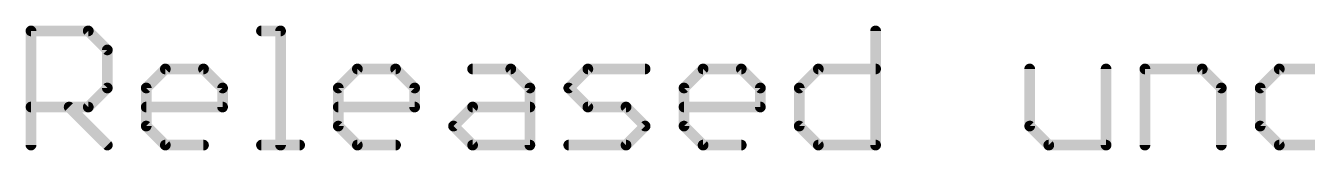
# Model space of a CAD drawing. Extents: x -17 to 90, y -12 to 22.
# Drawn here: x -17.39 to 0.82, y -3.81 to -2.03 of the extents above; entities that cross this region are included whole.
import ezdxf

# ---------------------------------------------------------------- set-up
doc = ezdxf.new("R2010")
doc.units = 0
doc.layers.add('51', color=53, linetype='CONTINUOUS')

msp = doc.modelspace()

# ---------------------------------------------------------------- linework, layer by layer
at = {"layer": '51', "const_width": 0.1524}
for points in [[(-17.3127, -3.7338), (-17.3127, -2.1068)], [(-17.3127, -2.1068), (-16.4992, -2.1068)], [(-16.4992, -2.1068), (-16.2281, -2.378)], [(-14.0384, -2.1068), (-13.7673, -2.1068)], [(-13.7673, -2.1068), (-13.7673, -3.7338)], [(-5.3137, -2.1068), (-5.3137, -3.7338)], [(-16.2281, -2.378), (-16.2281, -2.9203)], [(-15.6756, -2.9203), (-15.4044, -2.6491)], [(-15.4044, -2.6491), (-14.8621, -2.6491)], [(-14.8621, -2.6491), (-14.5909, -2.9203)], [(-12.947, -2.9203), (-12.6758, -2.6491)], [(-12.6758, -2.6491), (-12.1335, -2.6491)], [(-12.1335, -2.6491), (-11.8623, -2.9203)], [(-11.0387, -2.6491), (-10.4963, -2.6491)], [(-10.4963, -2.6491), (-10.2252, -2.9203)], [(-9.6727, -2.9203), (-9.4015, -2.6491)], [(-9.4015, -2.6491), (-8.588, -2.6491)], [(-8.0355, -2.9203), (-7.7644, -2.6491)], [(-7.7644, -2.6491), (-7.222, -2.6491)], [(-7.222, -2.6491), (-6.9509, -2.9203)], [(-6.3984, -2.9203), (-6.1272, -2.6491)], [(-6.1272, -2.6491), (-5.3137, -2.6491)], [(-3.1241, -2.6491), (-3.1241, -3.4626)], [(-2.0394, -3.7338), (-2.0394, -2.6491)], [(-1.4869, -3.7338), (-1.4869, -2.6491)], [(-1.4869, -2.6491), (-0.6734, -2.6491)], [(-0.6734, -2.6491), (-0.4022, -2.9203)], [(0.1503, -2.9203), (0.4214, -2.6491)], [(0.4214, -2.6491), (1.2349, -2.6491)], [(-16.2281, -2.9203), (-16.4992, -3.1915)], [(-15.6756, -3.4626), (-15.6756, -2.9203)], [(-14.5909, -2.9203), (-14.5909, -3.1915)], [(-12.947, -3.4626), (-12.947, -2.9203)], [(-11.8623, -2.9203), (-11.8623, -3.1915)], [(-10.2252, -2.9203), (-10.2252, -3.7338)], [(-9.4015, -3.1915), (-9.6727, -2.9203)], [(-8.0355, -3.4626), (-8.0355, -2.9203)], [(-6.9509, -2.9203), (-6.9509, -3.1915)], [(-6.3984, -3.4626), (-6.3984, -2.9203)], [(-0.4022, -2.9203), (-0.4022, -3.7338)], [(0.1503, -3.4626), (0.1503, -2.9203)], [(-16.4992, -3.1915), (-17.3127, -3.1915)], [(-16.7704, -3.1915), (-16.2281, -3.7338)], [(-14.5909, -3.1915), (-15.6756, -3.1915)], [(-11.8623, -3.1915), (-12.947, -3.1915)], [(-11.3098, -3.4626), (-11.0387, -3.1915)], [(-11.0387, -3.1915), (-10.2252, -3.1915)], [(-8.8592, -3.1915), (-9.4015, -3.1915)], [(-8.588, -3.4626), (-8.8592, -3.1915)], [(-6.9509, -3.1915), (-8.0355, -3.1915)], [(-15.4044, -3.7338), (-15.6756, -3.4626)], [(-12.6758, -3.7338), (-12.947, -3.4626)], [(-11.0387, -3.7338), (-11.3098, -3.4626)], [(-8.8592, -3.7338), (-8.588, -3.4626)], [(-7.7644, -3.7338), (-8.0355, -3.4626)], [(-6.1272, -3.7338), (-6.3984, -3.4626)], [(-3.1241, -3.4626), (-2.8529, -3.7338)], [(0.4214, -3.7338), (0.1503, -3.4626)], [(-14.8621, -3.7338), (-15.4044, -3.7338)], [(-14.0384, -3.7338), (-13.4961, -3.7338)], [(-12.1335, -3.7338), (-12.6758, -3.7338)], [(-10.2252, -3.7338), (-11.0387, -3.7338)], [(-9.6727, -3.7338), (-8.8592, -3.7338)], [(-7.222, -3.7338), (-7.7644, -3.7338)], [(-5.3137, -3.7338), (-6.1272, -3.7338)], [(-2.8529, -3.7338), (-2.0394, -3.7338)], [(1.2349, -3.7338), (0.4214, -3.7338)]]:
    msp.add_lwpolyline(points, dxfattribs=at)
at = {"layer": '51', "const_width": 0.0762}
for points in [[(-17.2746, -2.1068, 1), (-17.3508, -2.1068)], [(-17.3127, -2.0687, 1), (-17.3127, -2.1449)], [(-16.4723, -2.0799, 1), (-16.5262, -2.1338)], [(-16.4992, -2.1449, 1), (-16.4992, -2.0687)], [(-14.0384, -2.0687, 1), (-14.0384, -2.1449)], [(-13.7292, -2.1068, 1), (-13.8054, -2.1068)], [(-13.7673, -2.1449, 1), (-13.7673, -2.0687)], [(-5.2756, -2.1068, 1), (-5.3518, -2.1068)], [(-16.19, -2.378, 1), (-16.2662, -2.378)], [(-16.255, -2.4049, 1), (-16.2011, -2.351)], [(-15.4044, -2.611, 1), (-15.4044, -2.6872)], [(-15.3775, -2.6761, 1), (-15.4314, -2.6222)], [(-14.8352, -2.6222, 1), (-14.889, -2.6761)], [(-14.8621, -2.6872, 1), (-14.8621, -2.611)], [(-12.6758, -2.611, 1), (-12.6758, -2.6872)], [(-12.6489, -2.6761, 1), (-12.7028, -2.6222)], [(-12.1066, -2.6222, 1), (-12.1604, -2.6761)], [(-12.1335, -2.6872, 1), (-12.1335, -2.611)], [(-11.0387, -2.611, 1), (-11.0387, -2.6872)], [(-10.4694, -2.6222, 1), (-10.5233, -2.6761)], [(-10.4963, -2.6872, 1), (-10.4963, -2.611)], [(-9.4015, -2.611, 1), (-9.4015, -2.6872)], [(-9.3746, -2.6761, 1), (-9.4285, -2.6222)], [(-8.588, -2.6872, 1), (-8.588, -2.611)], [(-7.7644, -2.611, 1), (-7.7644, -2.6872)], [(-7.7374, -2.6761, 1), (-7.7913, -2.6222)], [(-7.1951, -2.6222, 1), (-7.249, -2.6761)], [(-7.222, -2.6872, 1), (-7.222, -2.611)], [(-6.1272, -2.611, 1), (-6.1272, -2.6872)], [(-6.1003, -2.6761, 1), (-6.1541, -2.6222)], [(-5.3137, -2.6872, 1), (-5.3137, -2.611)], [(-3.086, -2.6491, 1), (-3.1622, -2.6491)], [(-2.0013, -2.6491, 1), (-2.0775, -2.6491)], [(-1.4488, -2.6491, 1), (-1.525, -2.6491)], [(-1.4869, -2.611, 1), (-1.4869, -2.6872)], [(-0.6465, -2.6222, 1), (-0.7003, -2.6761)], [(-0.6734, -2.6872, 1), (-0.6734, -2.611)], [(0.4214, -2.611, 1), (0.4214, -2.6872)], [(0.4484, -2.6761, 1), (0.3945, -2.6222)], [(-16.2662, -2.9203, 1), (-16.19, -2.9203)], [(-16.2011, -2.9472, 1), (-16.255, -2.8934)], [(-15.6375, -2.9203, 1), (-15.7137, -2.9203)], [(-15.7025, -2.8934, 1), (-15.6486, -2.9472)], [(-14.5528, -2.9203, 1), (-14.629, -2.9203)], [(-14.6179, -2.9472, 1), (-14.564, -2.8934)], [(-12.9089, -2.9203, 1), (-12.9851, -2.9203)], [(-12.9739, -2.8934, 1), (-12.9201, -2.9472)], [(-11.8242, -2.9203, 1), (-11.9004, -2.9203)], [(-11.8893, -2.9472, 1), (-11.8354, -2.8934)], [(-10.1871, -2.9203, 1), (-10.2633, -2.9203)], [(-10.2521, -2.9472, 1), (-10.1982, -2.8934)], [(-9.6457, -2.8934, 1), (-9.6996, -2.9472)], [(-9.6996, -2.8934, 1), (-9.6457, -2.9472)], [(-7.9974, -2.9203, 1), (-8.0736, -2.9203)], [(-8.0625, -2.8934, 1), (-8.0086, -2.9472)], [(-6.9128, -2.9203, 1), (-6.989, -2.9203)], [(-6.9778, -2.9472, 1), (-6.9239, -2.8934)], [(-6.3603, -2.9203, 1), (-6.4365, -2.9203)], [(-6.4253, -2.8934, 1), (-6.3714, -2.9472)], [(-0.3641, -2.9203, 1), (-0.4403, -2.9203)], [(-0.4292, -2.9472, 1), (-0.3753, -2.8934)], [(0.1884, -2.9203, 1), (0.1122, -2.9203)], [(0.1233, -2.8934, 1), (0.1772, -2.9472)], [(-17.3127, -3.1534, 1), (-17.3127, -3.2296)], [(-16.7435, -3.1645, 1), (-16.7974, -3.2184)], [(-16.5262, -3.1645, 1), (-16.4723, -3.2184)], [(-16.4992, -3.2296, 1), (-16.4992, -3.1534)], [(-15.6756, -3.1534, 1), (-15.6756, -3.2296)], [(-14.629, -3.1915, 1), (-14.5528, -3.1915)], [(-14.5909, -3.2296, 1), (-14.5909, -3.1534)], [(-12.947, -3.1534, 1), (-12.947, -3.2296)], [(-11.9004, -3.1915, 1), (-11.8242, -3.1915)], [(-11.8623, -3.2296, 1), (-11.8623, -3.1534)], [(-11.0387, -3.1534, 1), (-11.0387, -3.2296)], [(-11.0117, -3.2184, 1), (-11.0656, -3.1645)], [(-10.2252, -3.2296, 1), (-10.2252, -3.1534)], [(-9.4015, -3.1534, 1), (-9.4015, -3.2296)], [(-9.4285, -3.2184, 1), (-9.3746, -3.1645)], [(-8.8322, -3.1645, 1), (-8.8861, -3.2184)], [(-8.8592, -3.2296, 1), (-8.8592, -3.1534)], [(-8.0355, -3.1534, 1), (-8.0355, -3.2296)], [(-6.989, -3.1915, 1), (-6.9128, -3.1915)], [(-6.9509, -3.2296, 1), (-6.9509, -3.1534)], [(-15.6486, -3.4357, 1), (-15.7025, -3.4896)], [(-15.7137, -3.4626, 1), (-15.6375, -3.4626)], [(-12.9201, -3.4357, 1), (-12.9739, -3.4896)], [(-12.9851, -3.4626, 1), (-12.9089, -3.4626)], [(-11.2829, -3.4357, 1), (-11.3368, -3.4896)], [(-11.3368, -3.4357, 1), (-11.2829, -3.4896)], [(-8.5611, -3.4896, 1), (-8.615, -3.4357)], [(-8.615, -3.4896, 1), (-8.5611, -3.4357)], [(-8.0086, -3.4357, 1), (-8.0625, -3.4896)], [(-8.0736, -3.4626, 1), (-7.9974, -3.4626)], [(-6.3714, -3.4357, 1), (-6.4253, -3.4896)], [(-6.4365, -3.4626, 1), (-6.3603, -3.4626)], [(-3.0971, -3.4357, 1), (-3.151, -3.4896)], [(-3.1622, -3.4626, 1), (-3.086, -3.4626)], [(0.1772, -3.4357, 1), (0.1233, -3.4896)], [(0.1122, -3.4626, 1), (0.1884, -3.4626)], [(-17.3508, -3.7338, 1), (-17.2746, -3.7338)], [(-16.255, -3.7607, 1), (-16.2011, -3.7069)], [(-15.4044, -3.6957, 1), (-15.4044, -3.7719)], [(-15.4314, -3.7607, 1), (-15.3775, -3.7069)], [(-14.8621, -3.7719, 1), (-14.8621, -3.6957)], [(-14.0384, -3.6957, 1), (-14.0384, -3.7719)], [(-13.8054, -3.7338, 1), (-13.7292, -3.7338)], [(-13.4961, -3.7719, 1), (-13.4961, -3.6957)], [(-12.6758, -3.6957, 1), (-12.6758, -3.7719)], [(-12.7028, -3.7607, 1), (-12.6489, -3.7069)], [(-12.1335, -3.7719, 1), (-12.1335, -3.6957)], [(-11.0387, -3.6957, 1), (-11.0387, -3.7719)], [(-11.0656, -3.7607, 1), (-11.0117, -3.7069)], [(-10.2633, -3.7338, 1), (-10.1871, -3.7338)], [(-10.2252, -3.7719, 1), (-10.2252, -3.6957)], [(-9.6727, -3.6957, 1), (-9.6727, -3.7719)], [(-8.8861, -3.7069, 1), (-8.8322, -3.7607)], [(-8.8592, -3.7719, 1), (-8.8592, -3.6957)], [(-7.7644, -3.6957, 1), (-7.7644, -3.7719)], [(-7.7913, -3.7607, 1), (-7.7374, -3.7069)], [(-7.222, -3.7719, 1), (-7.222, -3.6957)], [(-6.1272, -3.6957, 1), (-6.1272, -3.7719)], [(-6.1541, -3.7607, 1), (-6.1003, -3.7069)], [(-5.3518, -3.7338, 1), (-5.2756, -3.7338)], [(-5.3137, -3.7719, 1), (-5.3137, -3.6957)], [(-2.8529, -3.6957, 1), (-2.8529, -3.7719)], [(-2.8798, -3.7607, 1), (-2.826, -3.7069)], [(-2.0775, -3.7338, 1), (-2.0013, -3.7338)], [(-2.0394, -3.7719, 1), (-2.0394, -3.6957)], [(-1.525, -3.7338, 1), (-1.4488, -3.7338)], [(-0.4403, -3.7338, 1), (-0.3641, -3.7338)], [(0.4214, -3.6957, 1), (0.4214, -3.7719)], [(0.3945, -3.7607, 1), (0.4484, -3.7069)]]:
    msp.add_lwpolyline(points, format="xyb", dxfattribs=at)

doc.saveas('drawing.dxf')
